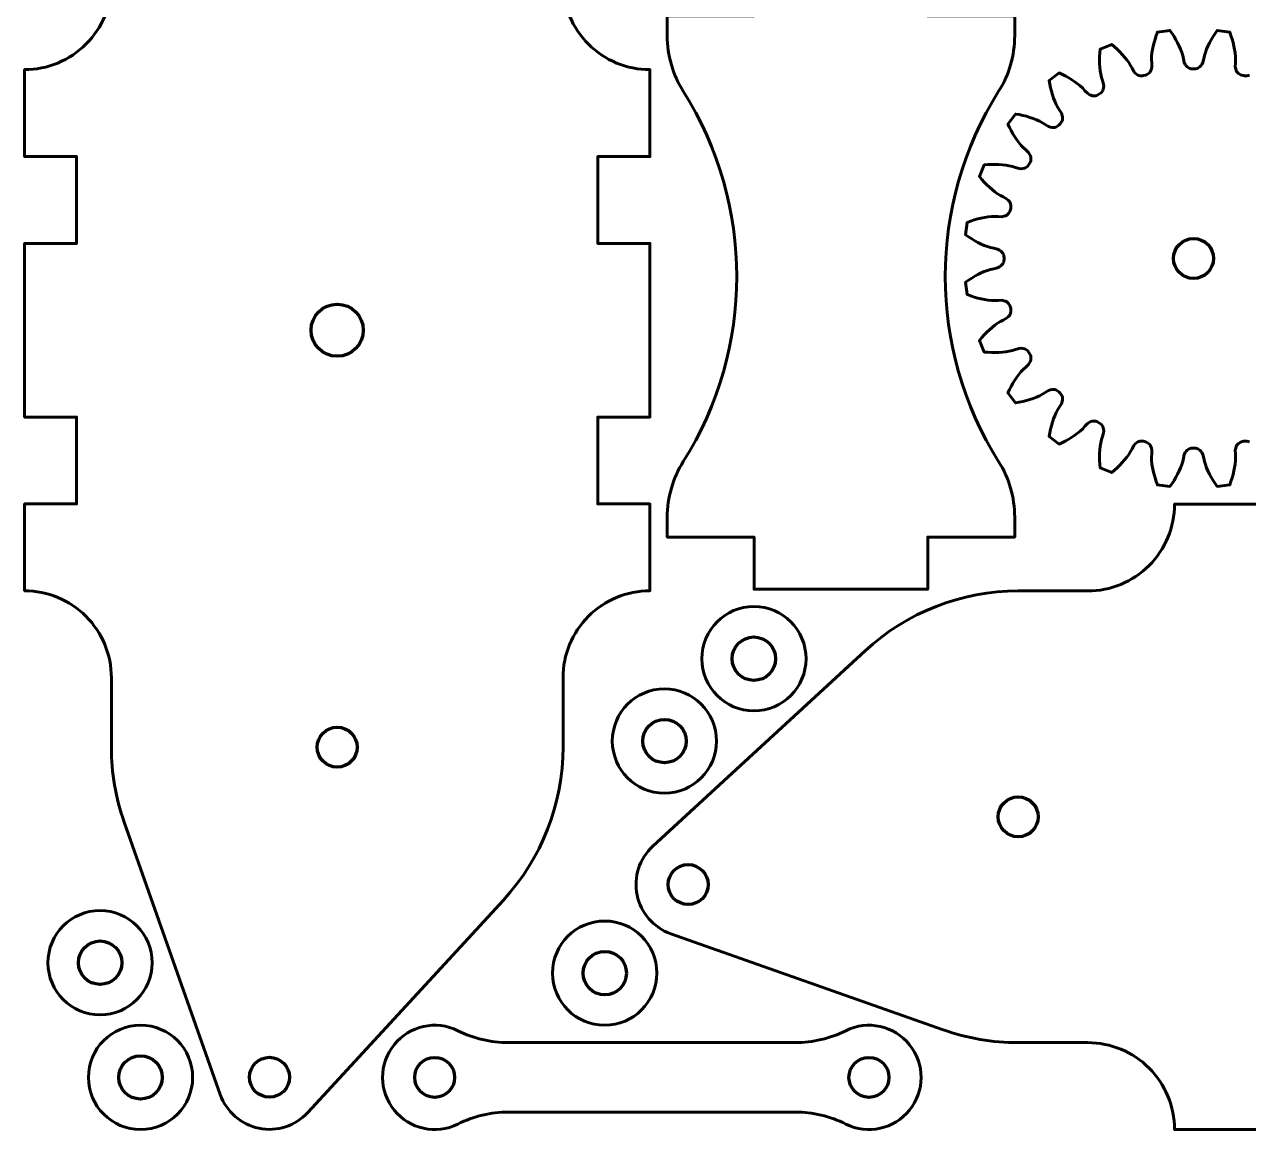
# Model space of a CAD drawing. Header units: millimetres. Extents: x 1 to 199, y 1 to 178.
# Drawn here: x 2 to 72.4, y 1 to 64.6 of the extents above; entities that cross this region are included whole.
import ezdxf

# ---------------------------------------------------------------- set-up
doc = ezdxf.new("R2010")
doc.units = ezdxf.units.MM
doc.linetypes.add('K5LT_BASIC', pattern=[0])
doc.linetypes.add('K5LT_REINFORCED', pattern=[0])

msp = doc.modelspace()

# ---------------------------------------------------------------- linework, layer by layer
at = {"color": 150, "linetype": 'K5LT_BASIC', "lineweight": 60}
for points in [[(38.971, 65.104), (38.971, 63.96, 0.14145), (39.894, 60.762, -0.288675), (39.894, 39.445, 0.14145), (38.971, 36.247), (38.971, 35.104), (43.971, 35.104), (43.971, 32.104), (53.971, 32.104), (53.971, 35.104), (58.971, 35.104), (58.971, 36.247, 0.14145), (58.048, 39.445, -0.288675), (58.048, 60.762, 0.14145), (58.971, 63.96), (58.971, 65.104), (53.971, 65.104), (53.971, 68.104), (43.971, 68.104), (43.971, 65.104)], [(46.34, 2.002, -0.116258), (49.243, 1.317, 1.616781), (49.243, 6.686, -0.116258), (46.34, 6.002), (29.826, 6.002, -0.116258), (26.923, 6.686, 1.616781), (26.923, 1.317, -0.116258), (29.826, 2.002)]]:
    msp.add_lwpolyline(points, format="xyb", close=True, dxfattribs=at)
for points in [[(6.971, 67.009, -0.414214), (1.971, 62.009), (1.971, 57.009), (4.971, 57.009), (4.971, 52.009), (1.971, 52.009), (1.971, 42.009), (4.971, 42.009), (4.971, 37.009), (1.971, 37.009), (1.971, 32.009, -0.414214), (6.971, 27.009), (6.971, 23.009, 0.085008), (7.712, 18.683), (13.242, 3.011, 0.565366), (18.278, 1.977), (29.535, 14.204, 0.188206), (32.971, 23.009), (32.971, 27.009, -0.414214), (37.971, 32.009), (37.971, 37.009), (34.971, 37.009), (34.971, 42.009), (37.971, 42.009), (37.971, 52.009), (34.971, 52.009), (34.971, 57.009), (37.971, 57.009), (37.971, 62.009, -0.414214), (32.971, 67.009)], [(73.172, 37), (68.172, 37, -0.414214), (63.172, 32), (59.172, 32, 0.188206), (50.366, 28.564), (38.14, 17.307, 0.565366), (39.173, 12.271), (54.846, 6.741, 0.085008), (59.172, 6), (63.172, 6, -0.414214), (68.172, 1), (73.172, 1)]]:
    msp.add_lwpolyline(points, format="xyb", dxfattribs=at)
msp.add_lwpolyline([(72.479, 61.699), (72.41, 61.671), (72.343, 61.654), (72.276, 61.647), (72.211, 61.65), (72.147, 61.663), (72.034, 61.693), (71.973, 61.714), (71.914, 61.744), (71.86, 61.783), (71.81, 61.831), (71.765, 61.89), (71.726, 61.962), (71.694, 62.052), (71.672, 62.178), (71.675, 62.392), (71.685, 62.581), (71.678, 62.774), (71.659, 62.969), (71.629, 63.166), (71.59, 63.365), (71.542, 63.565), (71.486, 63.765), (71.421, 63.967), (71.348, 64.168), (70.628, 64.263), (70.506, 64.087), (70.391, 63.909), (70.285, 63.73), (70.187, 63.55), (70.097, 63.368), (70.018, 63.186), (69.949, 63.002), (69.893, 62.817), (69.853, 62.632), (69.801, 62.425), (69.747, 62.309), (69.692, 62.23), (69.636, 62.17), (69.577, 62.125), (69.517, 62.092), (69.454, 62.068), (69.39, 62.054), (69.325, 62.05), (69.208, 62.05), (69.143, 62.054), (69.079, 62.068), (69.017, 62.092), (68.956, 62.125), (68.897, 62.17), (68.841, 62.23), (68.787, 62.309), (68.733, 62.425), (68.681, 62.632), (68.641, 62.817), (68.584, 63.002), (68.515, 63.186), (68.436, 63.368), (68.347, 63.55), (68.249, 63.73), (68.142, 63.909), (68.028, 64.087), (67.905, 64.263), (67.185, 64.168), (67.112, 63.967), (67.048, 63.765), (66.991, 63.565), (66.943, 63.365), (66.904, 63.166), (66.874, 62.969), (66.856, 62.774), (66.849, 62.581), (66.858, 62.392), (66.861, 62.178), (66.839, 62.052), (66.807, 61.962), (66.768, 61.89), (66.723, 61.831), (66.673, 61.783), (66.619, 61.744), (66.561, 61.714), (66.499, 61.693), (66.386, 61.663), (66.323, 61.65), (66.257, 61.647), (66.19, 61.654), (66.123, 61.671), (66.055, 61.699), (65.985, 61.742), (65.912, 61.804), (65.83, 61.902), (65.726, 62.088), (65.639, 62.257), (65.537, 62.421), (65.423, 62.581), (65.299, 62.736), (65.166, 62.889), (65.024, 63.038), (64.875, 63.183), (64.718, 63.325), (64.555, 63.464), (63.884, 63.186), (63.866, 62.972), (63.855, 62.761), (63.852, 62.552), (63.858, 62.347), (63.871, 62.145), (63.894, 61.947), (63.926, 61.754), (63.97, 61.566), (64.027, 61.385), (64.086, 61.18), (64.097, 61.052), (64.09, 60.956), (64.071, 60.877), (64.042, 60.809), (64.007, 60.749), (63.964, 60.697), (63.916, 60.653), (63.862, 60.617), (63.76, 60.559), (63.702, 60.53), (63.64, 60.51), (63.574, 60.499), (63.504, 60.498), (63.431, 60.508), (63.353, 60.531), (63.266, 60.572), (63.161, 60.646), (63.013, 60.799), (62.885, 60.94), (62.744, 61.071), (62.593, 61.196), (62.432, 61.314), (62.264, 61.427), (62.089, 61.534), (61.907, 61.636), (61.719, 61.733), (61.525, 61.824), (60.949, 61.382), (60.987, 61.171), (61.032, 60.964), (61.083, 60.762), (61.141, 60.565), (61.207, 60.374), (61.28, 60.188), (61.361, 60.01), (61.451, 59.839), (61.554, 59.68), (61.664, 59.497), (61.708, 59.377), (61.725, 59.282), (61.727, 59.2), (61.718, 59.127), (61.699, 59.06), (61.671, 58.999), (61.635, 58.944), (61.593, 58.895), (61.51, 58.813), (61.461, 58.77), (61.406, 58.734), (61.345, 58.707), (61.278, 58.688), (61.205, 58.678), (61.123, 58.68), (61.029, 58.698), (60.909, 58.742), (60.726, 58.851), (60.566, 58.954), (60.395, 59.045), (60.217, 59.126), (60.032, 59.199), (59.84, 59.264), (59.643, 59.322), (59.441, 59.374), (59.235, 59.418), (59.023, 59.456), (58.581, 58.88), (58.673, 58.686), (58.769, 58.498), (58.871, 58.316), (58.978, 58.141), (59.091, 57.973), (59.209, 57.813), (59.334, 57.661), (59.466, 57.52), (59.606, 57.392), (59.759, 57.244), (59.833, 57.139), (59.874, 57.053), (59.897, 56.974), (59.907, 56.901), (59.906, 56.832), (59.895, 56.765), (59.875, 56.703), (59.847, 56.645), (59.788, 56.543), (59.752, 56.49), (59.708, 56.441), (59.656, 56.399), (59.597, 56.363), (59.528, 56.335), (59.449, 56.316), (59.353, 56.308), (59.226, 56.319), (59.021, 56.378), (58.84, 56.436), (58.652, 56.479), (58.458, 56.511), (58.26, 56.534), (58.058, 56.548), (57.853, 56.553), (57.645, 56.55), (57.433, 56.54), (57.22, 56.522), (56.942, 55.851), (57.08, 55.687), (57.222, 55.53), (57.368, 55.381), (57.517, 55.239), (57.669, 55.106), (57.825, 54.982), (57.984, 54.868), (58.148, 54.766), (58.317, 54.679), (58.503, 54.575), (58.601, 54.493), (58.664, 54.42), (58.706, 54.351), (58.735, 54.282), (58.752, 54.215), (58.758, 54.148), (58.755, 54.083), (58.743, 54.019), (58.712, 53.906), (58.691, 53.845), (58.661, 53.786), (58.622, 53.732), (58.574, 53.682), (58.515, 53.637), (58.444, 53.598), (58.353, 53.566), (58.227, 53.544), (58.014, 53.547), (57.824, 53.556), (57.631, 53.55), (57.436, 53.531), (57.239, 53.501), (57.04, 53.462), (56.841, 53.414), (56.64, 53.358), (56.439, 53.293), (56.237, 53.22), (56.142, 52.5), (56.318, 52.378), (56.496, 52.263), (56.675, 52.157), (56.856, 52.058), (57.037, 51.969), (57.22, 51.89), (57.403, 51.821), (57.588, 51.765), (57.774, 51.724), (57.981, 51.672), (58.096, 51.619), (58.176, 51.564), (58.235, 51.508), (58.28, 51.449), (58.314, 51.389), (58.337, 51.326), (58.351, 51.262), (58.356, 51.197), (58.356, 51.08), (58.351, 51.015), (58.337, 50.951), (58.314, 50.889), (58.28, 50.828), (58.235, 50.769), (58.176, 50.713), (58.096, 50.659), (57.981, 50.605), (57.774, 50.553), (57.588, 50.512), (57.403, 50.456), (57.22, 50.387), (57.037, 50.308), (56.856, 50.219), (56.675, 50.121), (56.496, 50.014), (56.318, 49.899), (56.142, 49.777), (56.237, 49.057), (56.439, 48.984), (56.64, 48.919), (56.841, 48.863), (57.04, 48.815), (57.239, 48.776), (57.436, 48.746), (57.631, 48.727), (57.824, 48.721), (58.014, 48.73), (58.227, 48.733), (58.353, 48.711), (58.444, 48.679), (58.515, 48.64), (58.574, 48.595), (58.622, 48.545), (58.661, 48.491), (58.691, 48.433), (58.712, 48.371), (58.743, 48.258), (58.755, 48.194), (58.758, 48.129), (58.752, 48.062), (58.735, 47.995), (58.706, 47.927), (58.664, 47.857), (58.601, 47.784), (58.503, 47.702), (58.317, 47.598), (58.148, 47.511), (57.984, 47.409), (57.825, 47.295), (57.669, 47.171), (57.517, 47.038), (57.368, 46.896), (57.222, 46.747), (57.08, 46.59), (56.942, 46.426), (57.22, 45.756), (57.433, 45.738), (57.645, 45.727), (57.853, 45.724), (58.058, 45.73), (58.26, 45.743), (58.458, 45.766), (58.652, 45.798), (58.84, 45.841), (59.021, 45.899), (59.226, 45.958), (59.353, 45.969), (59.449, 45.962), (59.528, 45.942), (59.597, 45.914), (59.656, 45.879), (59.708, 45.836), (59.752, 45.788), (59.788, 45.734), (59.847, 45.632), (59.875, 45.574), (59.895, 45.512), (59.906, 45.446), (59.907, 45.376), (59.897, 45.303), (59.874, 45.225), (59.833, 45.138), (59.759, 45.033), (59.606, 44.885), (59.466, 44.757), (59.334, 44.616), (59.209, 44.464), (59.091, 44.304), (58.978, 44.136), (58.871, 43.961), (58.769, 43.779), (58.673, 43.591), (58.581, 43.397), (59.023, 42.821), (59.235, 42.859), (59.441, 42.903), (59.643, 42.955), (59.84, 43.013), (60.032, 43.078), (60.217, 43.151), (60.395, 43.233), (60.566, 43.323), (60.726, 43.426), (60.909, 43.536), (61.029, 43.579), (61.123, 43.597), (61.205, 43.599), (61.278, 43.59), (61.345, 43.57), (61.406, 43.543), (61.461, 43.507), (61.51, 43.465), (61.593, 43.382), (61.635, 43.333), (61.671, 43.278), (61.699, 43.217), (61.718, 43.15), (61.727, 43.077), (61.725, 42.995), (61.708, 42.901), (61.664, 42.781), (61.554, 42.598), (61.451, 42.438), (61.361, 42.267), (61.28, 42.089), (61.207, 41.904), (61.141, 41.712), (61.083, 41.515), (61.032, 41.313), (60.987, 41.106), (60.949, 40.895), (61.525, 40.453), (61.719, 40.545), (61.907, 40.641), (62.089, 40.743), (62.264, 40.85), (62.432, 40.963), (62.593, 41.081), (62.744, 41.206), (62.885, 41.338), (63.013, 41.478), (63.161, 41.631), (63.266, 41.705), (63.353, 41.746), (63.431, 41.769), (63.504, 41.779), (63.574, 41.778), (63.64, 41.767), (63.702, 41.747), (63.76, 41.719), (63.862, 41.66), (63.916, 41.624), (63.964, 41.58), (64.007, 41.528), (64.042, 41.468), (64.071, 41.4), (64.09, 41.321), (64.097, 41.225), (64.086, 41.098), (64.027, 40.892), (63.97, 40.712), (63.926, 40.523), (63.894, 40.33), (63.871, 40.132), (63.858, 39.93), (63.852, 39.725), (63.855, 39.517), (63.866, 39.305), (63.884, 39.092), (64.555, 38.814), (64.718, 38.952), (64.875, 39.094), (65.024, 39.24), (65.166, 39.388), (65.299, 39.541), (65.423, 39.697), (65.537, 39.856), (65.639, 40.02), (65.726, 40.189), (65.83, 40.375), (65.912, 40.473), (65.985, 40.536), (66.055, 40.578), (66.123, 40.607), (66.19, 40.624), (66.257, 40.63), (66.323, 40.627), (66.386, 40.614), (66.499, 40.584), (66.561, 40.563), (66.619, 40.533), (66.673, 40.494), (66.723, 40.446), (66.768, 40.387), (66.807, 40.315), (66.839, 40.225), (66.861, 40.099), (66.858, 39.886), (66.849, 39.696), (66.856, 39.503), (66.874, 39.308), (66.904, 39.111), (66.943, 38.912), (66.991, 38.713), (67.048, 38.512), (67.112, 38.311), (67.185, 38.109), (67.905, 38.014), (68.028, 38.19), (68.142, 38.368), (68.249, 38.547), (68.347, 38.727), (68.436, 38.909), (68.515, 39.092), (68.584, 39.275), (68.641, 39.46), (68.681, 39.645), (68.733, 39.852), (68.787, 39.968), (68.841, 40.048), (68.897, 40.107), (68.956, 40.152), (69.017, 40.186), (69.079, 40.209), (69.143, 40.223), (69.208, 40.227), (69.325, 40.227), (69.39, 40.223), (69.454, 40.209), (69.517, 40.186), (69.577, 40.152), (69.636, 40.107), (69.692, 40.048), (69.747, 39.968), (69.801, 39.852), (69.853, 39.645), (69.893, 39.46), (69.949, 39.275), (70.018, 39.092), (70.097, 38.909), (70.187, 38.727), (70.285, 38.547), (70.391, 38.368), (70.506, 38.19), (70.628, 38.014), (71.348, 38.109), (71.421, 38.311), (71.486, 38.512), (71.542, 38.713), (71.59, 38.912), (71.629, 39.111), (71.659, 39.308), (71.678, 39.503), (71.685, 39.696), (71.675, 39.886), (71.672, 40.099), (71.694, 40.225), (71.726, 40.315), (71.765, 40.387), (71.81, 40.446), (71.86, 40.494), (71.914, 40.533), (71.973, 40.563), (72.034, 40.584), (72.147, 40.614), (72.211, 40.627), (72.276, 40.63), (72.343, 40.624), (72.41, 40.607), (72.479, 40.578)], dxfattribs=at)
at = {"color": 134, "linetype": 'K5LT_REINFORCED', "lineweight": 100}
for centre, radius in [((69.267, 51.139), 1.15), ((19.971, 47.009), 1.5), ((43.959, 28.103), 1.25), ((19.971, 23.009), 1.15), ((38.809, 23.361), 1.25), ((59.172, 19), 1.15), ((40.172, 15.1), 1.15), ((6.321, 10.602), 1.25), ((35.371, 10.002), 1.25), ((8.65, 4.001), 1.25), ((16.071, 4.009), 1.15), ((25.583, 4.002), 1.15), ((50.583, 4.002), 1.15)]:
    msp.add_circle(centre, radius, dxfattribs=at)
at = {"color": 150, "linetype": 'K5LT_BASIC', "lineweight": 60}
for centre in [(43.959, 28.103), (38.809, 23.361), (6.321, 10.602), (35.371, 10.002), (8.65, 4.001)]:
    msp.add_circle(centre, 3, dxfattribs=at)

doc.saveas('drawing.dxf')
